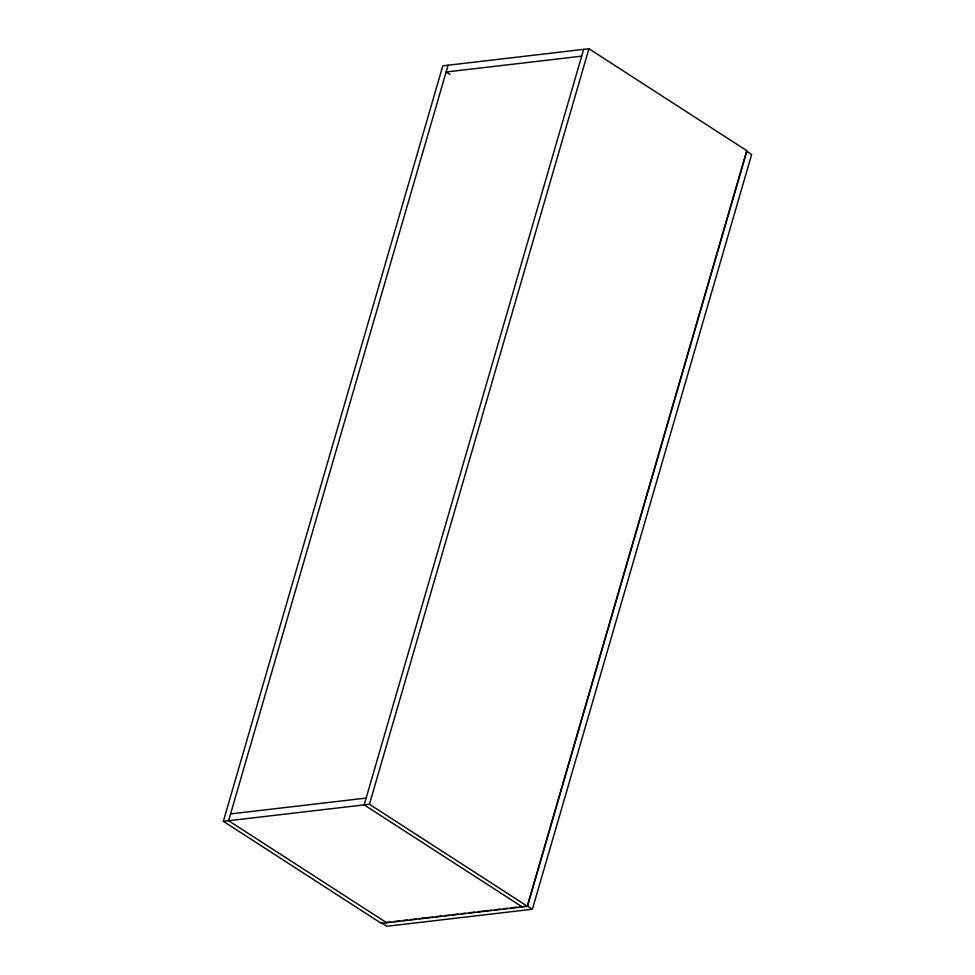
<?xml version="1.0" encoding="UTF-8"?>
<svg xmlns="http://www.w3.org/2000/svg" width="975" height="975" viewBox="0 0 975 975"><rect width="100%" height="100%" fill="white"/><g stroke="black" fill="none" stroke-linecap="round" stroke-linejoin="round"><path stroke-width="1.46" d="M223.336 821.328L442.833 65.825L588.924 48.75L746.984 150.796L527.487 906.311L381.396 923.386L223.336 821.328L369.428 804.265L527.487 906.311M448.098 65.203L228.601 820.718L386.661 922.764M583.659 49.359L364.163 804.875L522.222 906.921M369.428 804.265L588.924 48.75M532.387 909.248L751.664 154.489L746.582 151.21L527.304 905.97L532.387 909.248L386.88 926.25L381.798 922.972M581.685 56.16L446.123 72.004L449.95 74.478M230.575 813.918L366.149 798.074M386.295 922.447L390.804 921.923M393.803 921.57L399.799 920.863M402.797 920.51L407.306 919.986M410.304 919.644L416.301 918.938M419.299 918.584L432.803 917.012M435.801 916.658L441.797 915.964M444.795 915.61L449.304 915.086M452.303 914.733L458.299 914.026M461.297 913.685L465.806 913.148M468.804 912.807L474.801 912.1M477.799 911.747L491.303 910.175M494.301 909.821L500.297 909.127M503.307 908.773L507.804 908.249M510.803 907.896L516.799 907.189M519.797 906.848L524.306 906.311"/></g></svg>
